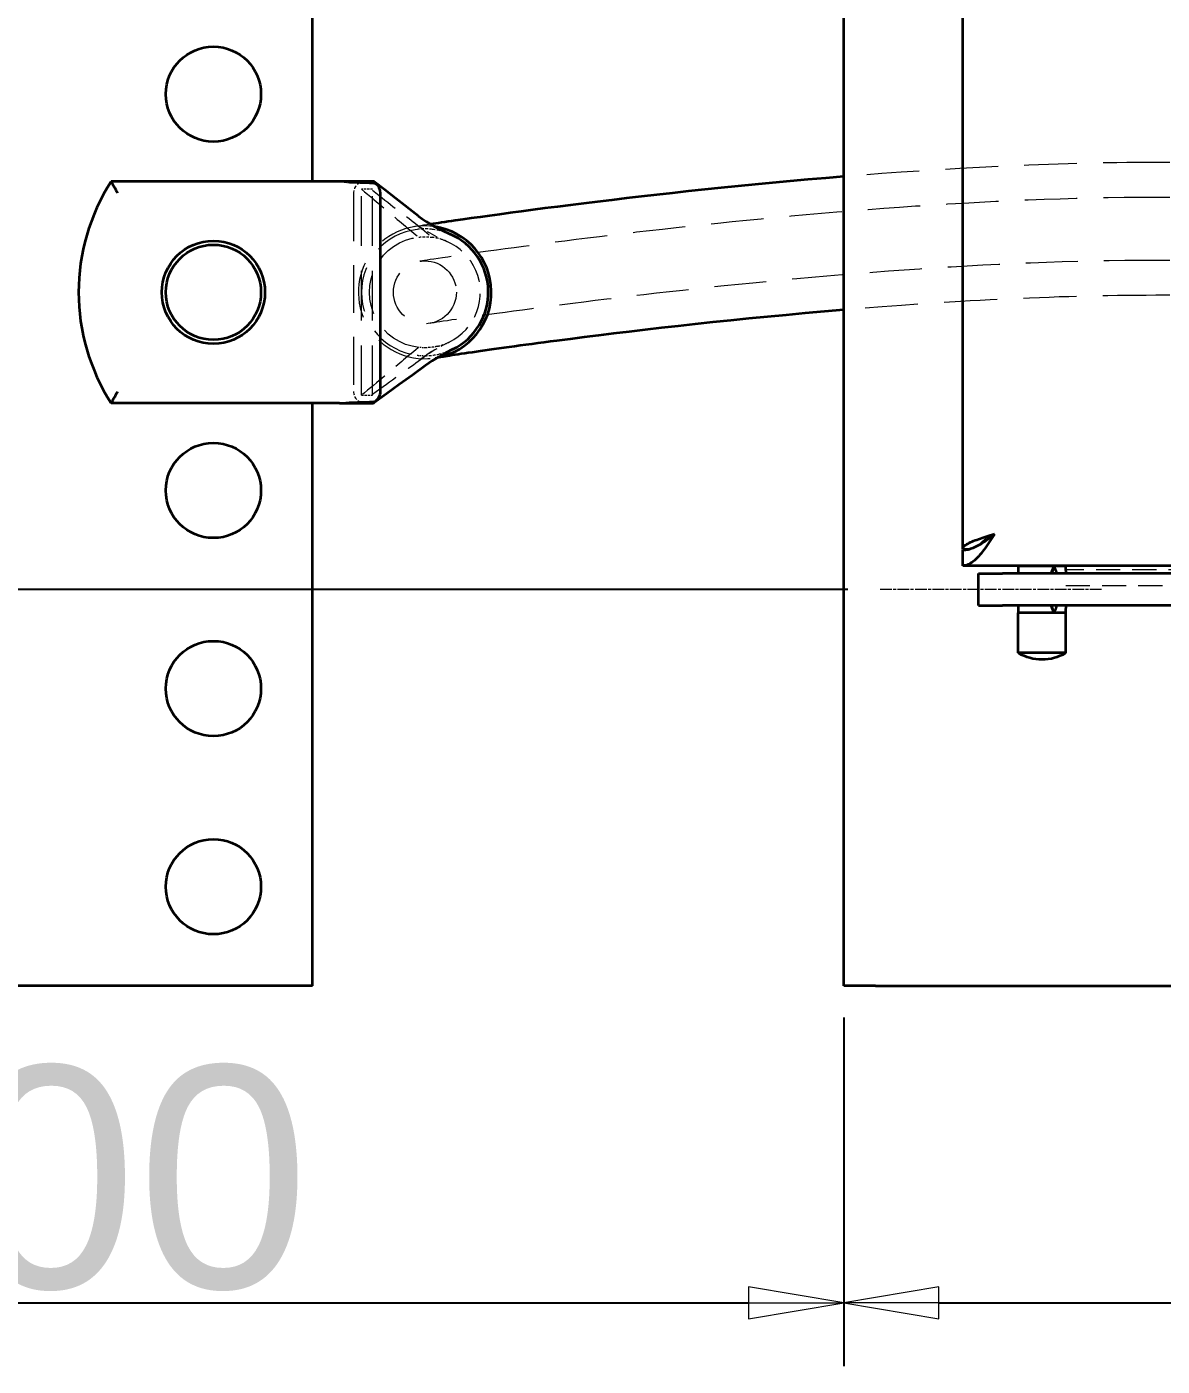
# Model space of a CAD drawing. Header units: millimetres. Extents: x -116965 to 323937, y 291661 to 566926.
# Drawn here: x -25523.3 to -25380.1, y 326284.5 to 326453.5 of the extents above; entities that cross this region are included whole.
import ezdxf

# ---------------------------------------------------------------- set-up
doc = ezdxf.new("R2010")
doc.units = ezdxf.units.MM
doc.header["$PDMODE"] = 35
doc.linetypes.add('CHAIN', pattern=[0.3543, 0.2362, -0.0295, 0.0591, -0.0295])
doc.linetypes.add('DASHED', pattern=[0.75, 0.5, -0.25])
doc.layers.get('0').update_dxf_attribs({"lineweight": 18})
for name, color, linetype, lineweight in [('Centerline(Schneider)', 7, 'Continuous', 18), ('Dimensions(Schneider)', 7, 'Continuous', 18), ('Hidden Edges(Schneider)', 7, 'DASHED', 18), ('Visible Edges(Schneider)', 7, 'Continuous', 35)]:
    doc.layers.add(name, color=color, linetype=linetype, lineweight=lineweight)
doc.styles.add('schneder_1', font='micross.ttf')
doc.dimstyles.new('estilo_Schneider', dxfattribs={"dimscale": 4, "dimtxt": 3, "dimasz": 3, "dimexe": 2, "dimexo": 1, "dimgap": 0.3, "dimtad": 1, "dimtoh": 1, "dimrnd": 1e-08, "dimzin": 12, "dimtxsty": 'schneder_1', "dimblk": 'Filled-1', "dimcen": 0.09, "dimdle": 10, "dimclrd": 7, "dimclre": 7, "dimclrt": 7, "dimadec": 1, "dimazin": 3, "dimtfac": 0.5, "dimtdec": 3, "dimtmove": 0, "dimatfit": 3, "dimldrblk": 'Filled-1', "dimfxl": 1, "dimtolj": 1, "dimlwd": 25, "dimlwe": 25, "dimarcsym": 0})

# ---------------------------------------------------------------- blocks, each defined once
blk = doc.blocks.new('Filled-1')
at = {"color": 0}
for p, q in [((0, 0), (-1, 0.167)), ((-1, 0.167), (-1, -0.167)), ((-1, 0), (0, 0)), ((-1, -0.167), (0, 0))]:
    blk.add_line(p, q, dxfattribs=at)
at = {"color": 0, "flags": 128}
blk.add_lwpolyline([(-1, -0.167), (0, 0), (-1, 0.167), (-1, -0.167)], dxfattribs=at)
at = {"color": 0}
blk.add_solid([(-1, -0.167), (0, 0), (-1, 0.167), (-1, -0.167)], dxfattribs=at)
blk = doc.blocks.new('*D2011')
at = {"layer": 'Defpoints', "color": 0, "linetype": 'Continuous', "lineweight": -3, "transparency": 16777216}
for p in [(-25415.74, 326582.46), (-25653.43, 326382.46), (-25415.74, 326382.46)]:
    blk.add_point(p, dxfattribs=at)
at = {"layer": 'Dimensions(Schneider)', "color": 7, "linetype": 'Continuous', "lineweight": 25, "transparency": 16777216}
for p, q in [((-25419.74, 326582.46), (-25661.43, 326582.46)), ((-25653.43, 326570.46), (-25653.43, 326394.46)), ((-25419.74, 326382.46), (-25661.43, 326382.46))]:
    blk.add_line(p, q, dxfattribs=at)
at = {"layer": 'Dimensions(Schneider)', "color": 7, "linetype": 'Continuous', "lineweight": 25, "transparency": 16777216, "xscale": 12, "yscale": 12, "zscale": 12}
for p, rotation in [((-25653.43, 326582.46), 90), ((-25653.43, 326382.46), 270)]:
    blk.add_blockref('Filled-1', p, dxfattribs=dict(at, rotation=rotation))
at = {"layer": 'Dimensions(Schneider)', "color": 7, "linetype": 'Continuous', "lineweight": 25, "transparency": 16777216, "insert": (-25662.49, 326482.46), "char_height": 12, "attachment_point": 5, "rotation": 90, "style": 'schneder_1'}
blk.add_mtext('\\A1;200{ (4M)}', dxfattribs=at)
blk = doc.blocks.new('*D2012')
at = {"layer": 'Defpoints', "color": 0, "linetype": 'Continuous', "lineweight": -3, "transparency": 16777216}
for p in [(-25620.24, 326332.46), (-25420.24, 326332.46), (-25420.24, 326292.46)]:
    blk.add_point(p, dxfattribs=at)
at = {"layer": 'Dimensions(Schneider)', "color": 7, "linetype": 'Continuous', "lineweight": 25, "transparency": 16777216}
for p, q in [((-25620.24, 326328.46), (-25620.24, 326284.46)), ((-25420.24, 326328.46), (-25420.24, 326284.46)), ((-25608.24, 326292.46), (-25432.24, 326292.46))]:
    blk.add_line(p, q, dxfattribs=at)
at = {"layer": 'Dimensions(Schneider)', "color": 7, "linetype": 'Continuous', "lineweight": 25, "transparency": 16777216, "xscale": 12, "yscale": 12, "zscale": 12, "rotation": 180}
blk.add_blockref('Filled-1', (-25620.24, 326292.46), dxfattribs=at)
at = {"layer": 'Dimensions(Schneider)', "color": 7, "linetype": 'Continuous', "lineweight": 25, "transparency": 16777216, "xscale": 12, "yscale": 12, "zscale": 12}
blk.add_blockref('Filled-1', (-25420.24, 326292.46), dxfattribs=at)
at = {"layer": 'Dimensions(Schneider)', "color": 7, "linetype": 'Continuous', "lineweight": 25, "transparency": 16777216, "insert": (-25520.24, 326308.14), "char_height": 28, "attachment_point": 5, "style": 'schneder_1'}
blk.add_mtext('\\A1;200', dxfattribs=at)
blk = doc.blocks.new('*D2013')
at = {"layer": 'Defpoints', "color": 0, "linetype": 'Continuous', "lineweight": -3, "transparency": 16777216}
for p in [(-25420.24, 326332.46), (-24720.24, 326332.46), (-24720.24, 326292.46)]:
    blk.add_point(p, dxfattribs=at)
at = {"layer": 'Dimensions(Schneider)', "color": 7, "linetype": 'Continuous', "lineweight": 25, "transparency": 16777216}
for p, q in [((-25420.24, 326328.46), (-25420.24, 326284.46)), ((-24720.24, 326328.46), (-24720.24, 326284.46)), ((-25408.24, 326292.46), (-24732.24, 326292.46))]:
    blk.add_line(p, q, dxfattribs=at)
at = {"layer": 'Dimensions(Schneider)', "color": 7, "linetype": 'Continuous', "lineweight": 25, "transparency": 16777216, "xscale": 12, "yscale": 12, "zscale": 12, "rotation": 180}
blk.add_blockref('Filled-1', (-25420.24, 326292.46), dxfattribs=at)
at = {"layer": 'Dimensions(Schneider)', "color": 7, "linetype": 'Continuous', "lineweight": 25, "transparency": 16777216, "xscale": 12, "yscale": 12, "zscale": 12}
blk.add_blockref('Filled-1', (-24720.24, 326292.46), dxfattribs=at)
at = {"layer": 'Dimensions(Schneider)', "color": 7, "linetype": 'Continuous', "lineweight": 25, "transparency": 16777216, "insert": (-25070.24, 326308.14), "char_height": 28, "attachment_point": 5, "style": 'schneder_1'}
blk.add_mtext('\\A1;700', dxfattribs=at)

msp = doc.modelspace()

# ---------------------------------------------------------------- linework, layer by layer
at = {"layer": 'Centerline(Schneider)', "linetype": 'CHAIN', "ltscale": 6.222661}
msp.add_line((-25387.737237, 326382.464712), (-25415.737237, 326382.464712), dxfattribs=at)
at = {"layer": 'Hidden Edges(Schneider)', "ltscale": 4.759339}
for p, q in [((-25368.3937, 326436.346712), (-25380.8937, 326436.346712)), ((-25368.3937, 326431.933462), (-25380.8937, 326431.933462)), ((-25368.3937, 326423.995962), (-25380.8937, 326423.995962)), ((-25368.3937, 326419.582712), (-25380.8937, 326419.582712))]:
    msp.add_line(p, q, dxfattribs=at)
at = {"layer": 'Hidden Edges(Schneider)', "ltscale": 12.088975}
msp.add_line((-25482.068724, 326432.464712), (-25482.068724, 326407.464712), dxfattribs=at)
at = {"layer": 'Hidden Edges(Schneider)', "ltscale": 12.57395}
for p, q in [((-25481.068724, 326406.964712), (-25481.068724, 326432.964713)), ((-25479.668724, 326406.964712), (-25479.668724, 326432.964713))]:
    msp.add_line(p, q, dxfattribs=at)
at = {"layer": 'Hidden Edges(Schneider)', "ltscale": 0.532957}
for p, q in [((-25479.668724, 326432.964712), (-25481.068724, 326432.964712)), ((-25481.068724, 326406.964712), (-25479.668724, 326406.964712))]:
    msp.add_line(p, q, dxfattribs=at)
at = {"layer": 'Hidden Edges(Schneider)', "ltscale": 6.091982}
for p, q in [((-25376.237237, 326384.964712), (-25392.237237, 326384.964712)), ((-25392.237237, 326382.964712), (-25376.237237, 326382.964712))]:
    msp.add_line(p, q, dxfattribs=at)
at = {"layer": 'Hidden Edges(Schneider)', "ltscale": 0.190278}
msp.add_line((-25392.237237, 326384.964712), (-25392.237237, 326384.464712), dxfattribs=at)
at = {"layer": 'Hidden Edges(Schneider)', "ltscale": 13.268445, "flags": 128}
msp.add_lwpolyline([(-25380.893708, 326436.346701), (-25382.111055, 326436.344527), (-25383.332006, 326436.338042), (-25384.556237, 326436.327322), (-25385.783521, 326436.312445), (-25387.013532, 326436.293562), (-25388.246022, 326436.270674), (-25389.480706, 326436.243933), (-25390.717298, 326436.213377), (-25391.955529, 326436.179121), (-25393.195115, 326436.141241), (-25394.435788, 326436.099852), (-25395.677243, 326436.054991), (-25396.919214, 326436.006773), (-25398.161432, 326435.955275), (-25400.645486, 326435.842779), (-25403.127137, 326435.71823), (-25405.604078, 326435.582236), (-25408.07398, 326435.435522), (-25410.534536, 326435.278662), (-25412.983457, 326435.112417), (-25415.418435, 326434.937361), (-25417.837144, 326434.754256), (-25420.237237, 326434.563635)], dxfattribs=at)
at = {"layer": 'Hidden Edges(Schneider)', "ltscale": 7.309676, "flags": 128}
msp.add_lwpolyline([(-25481.05438, 326432.964713), (-25480.669997, 326432.646445), (-25480.28361, 326432.325155), (-25479.899148, 326432.004119), (-25479.520459, 326431.686636), (-25479.151304, 326431.376013), (-25478.795382, 326431.075572), (-25478.456347, 326430.788654), (-25478.137844, 326430.518607), (-25477.843543, 326430.268787), (-25477.576743, 326430.042197), (-25477.320243, 326429.824366), (-25477.063295, 326429.606279), (-25476.805643, 326429.387847), (-25476.547031, 326429.168965), (-25476.2872, 326428.949541), (-25476.025898, 326428.729478), (-25475.762922, 326428.508717), (-25475.500448, 326428.289174), (-25475.23919, 326428.07151), (-25474.978304, 326427.855064), (-25474.716944, 326427.639169), (-25474.454267, 326427.423159), (-25474.189424, 326427.206365), (-25473.921565, 326426.988114)], dxfattribs=at)
at = {"layer": 'Hidden Edges(Schneider)', "ltscale": 7.245295, "flags": 128}
msp.add_lwpolyline([(-25479.668724, 326432.829663), (-25479.248413, 326432.49431), (-25478.847569, 326432.176613), (-25478.464888, 326431.875235), (-25478.09905, 326431.58884), (-25477.748723, 326431.316096), (-25477.412558, 326431.055671), (-25477.089189, 326430.806238), (-25476.777234, 326430.566467), (-25476.475299, 326430.335037), (-25476.181979, 326430.110621), (-25475.895869, 326429.891893), (-25475.615565, 326429.677528), (-25475.339677, 326429.466199), (-25475.066831, 326429.256569), (-25474.79568, 326429.0473), (-25474.524908, 326428.83705), (-25474.253226, 326428.624472), (-25473.979366, 326428.408212), (-25473.702074, 326428.186919), (-25473.420091, 326427.959236), (-25473.132148, 326427.723812), (-25472.836954, 326427.479283), (-25472.533208, 326427.224285), (-25472.219606, 326426.957444)], dxfattribs=at)
at = {"layer": 'Hidden Edges(Schneider)', "ltscale": 13.220569, "flags": 128}
msp.add_lwpolyline([(-25380.893708, 326431.933478), (-25382.880422, 326431.927603), (-25384.877492, 326431.910246), (-25386.883603, 326431.881827), (-25388.897477, 326431.84265), (-25390.917817, 326431.793173), (-25392.943307, 326431.733702), (-25394.97265, 326431.664694), (-25397.004529, 326431.586416), (-25399.03761, 326431.499365), (-25401.070577, 326431.403807), (-25403.102151, 326431.300162), (-25405.130979, 326431.188811), (-25407.155744, 326431.070097), (-25409.175111, 326430.944403), (-25411.187745, 326430.812109), (-25413.19235, 326430.673559), (-25415.18757, 326430.529135), (-25417.17209, 326430.379256), (-25419.144574, 326430.224188), (-25421.103669, 326430.06439), (-25423.048059, 326429.900168), (-25424.976388, 326429.73194), (-25426.887342, 326429.560049), (-25428.779584, 326429.38484), (-25430.651742, 326429.206732), (-25432.502519, 326429.02603), (-25434.330541, 326428.843153), (-25436.134483, 326428.658446), (-25437.91299, 326428.472288), (-25439.664747, 326428.285025), (-25441.388379, 326428.097037), (-25443.082572, 326427.908705), (-25444.745961, 326427.720373), (-25446.377212, 326427.532423), (-25447.974979, 326427.345198), (-25449.537917, 326427.159079), (-25451.064674, 326426.974447), (-25452.553922, 326426.791647), (-25454.004289, 326426.611059), (-25455.414459, 326426.433027), (-25456.783057, 326426.257971), (-25458.10876, 326426.086195), (-25459.390203, 326425.918082), (-25460.62605, 326425.754011), (-25461.814948, 326425.594366), (-25462.955552, 326425.439451), (-25464.046508, 326425.289686), (-25465.08648, 326425.145453), (-25466.074115, 326425.007056), (-25467.008058, 326424.874914), (-25467.886964, 326424.749335), (-25468.709489, 326424.630774), (-25469.474279, 326424.519499), (-25470.179988, 326424.415968), (-25470.825263, 326424.320486), (-25471.408759, 326424.233397), (-25471.929122, 326424.155157), (-25472.385007, 326424.086073), (-25472.775069, 326424.026488), (-25473.09805, 326423.97682), (-25473.353425, 326423.937224), (-25473.539058, 326423.90827), (-25473.652335, 326423.890494), (-25473.690673, 326423.884428)], dxfattribs=at)
at = {"layer": 'Hidden Edges(Schneider)', "ltscale": 2.766676, "flags": 128}
msp.add_lwpolyline([(-25474.475698, 326428.798677), (-25473.982676, 326428.429886), (-25473.478997, 326428.083202), (-25472.965733, 326427.75726), (-25472.443961, 326427.450694), (-25471.379183, 326426.890251), (-25470.293255, 326426.390969)], dxfattribs=at)
at = {"layer": 'Hidden Edges(Schneider)', "ltscale": 9.881584, "flags": 128}
msp.add_lwpolyline([(-25473.840622, 326413.007402), (-25474.679284, 326413.152513), (-25475.493328, 326413.398033), (-25476.273507, 326413.741421), (-25477.005409, 326414.17658), (-25477.678009, 326414.696462), (-25478.283771, 326415.295314), (-25478.812446, 326415.963509), (-25479.255127, 326416.689291), (-25479.606988, 326417.464494), (-25479.862468, 326418.27799), (-25480.016864, 326419.114224), (-25480.068723, 326419.963564), (-25480.016895, 326420.814957), (-25479.86246, 326421.651461), (-25479.607747, 326422.462946), (-25479.255419, 326423.239585), (-25478.81236, 326423.966037), (-25478.284929, 326424.632815), (-25477.678879, 326425.232203), (-25477.005327, 326425.752901), (-25476.27473, 326426.187371), (-25475.495194, 326426.530704), (-25474.679036, 326426.776973), (-25473.840255, 326426.922063)], dxfattribs=at)
at = {"layer": 'Hidden Edges(Schneider)', "ltscale": 5.626029, "flags": 128}
msp.add_lwpolyline([(-25472.351714, 326428.554533), (-25472.81479, 326428.48461), (-25473.221227, 326428.422774), (-25473.569442, 326428.369444), (-25473.857881, 326428.324965), (-25474.084951, 326428.289755), (-25474.249088, 326428.26412), (-25474.348727, 326428.248442), (-25474.382287, 326428.243139)], dxfattribs=at)
at = {"layer": 'Hidden Edges(Schneider)', "ltscale": 0.641942, "flags": 128}
msp.add_lwpolyline([(-25473.840255, 326426.922063), (-25473.770499, 326426.929447), (-25473.700677, 326426.936127), (-25473.630796, 326426.942109), (-25473.56086, 326426.94739), (-25473.490875, 326426.951973), (-25473.420846, 326426.955849), (-25473.350778, 326426.959027), (-25473.280676, 326426.961502), (-25473.210547, 326426.963276), (-25473.140395, 326426.964346), (-25473.070226, 326426.964714), (-25473.000044, 326426.964375), (-25472.929855, 326426.963336), (-25472.859665, 326426.96159), (-25472.789478, 326426.959142), (-25472.719301, 326426.955985), (-25472.649138, 326426.952128), (-25472.578994, 326426.947562), (-25472.508876, 326426.942288), (-25472.438787, 326426.936311), (-25472.368734, 326426.929626), (-25472.298722, 326426.922235), (-25472.228756, 326426.914133), (-25472.158842, 326426.905326)], dxfattribs=at)
at = {"layer": 'Hidden Edges(Schneider)', "ltscale": 0.741282, "flags": 128}
msp.add_lwpolyline([(-25470.293255, 326426.390969), (-25470.367785, 326426.422648), (-25470.442673, 326426.453461), (-25470.517914, 326426.483406), (-25470.593499, 326426.512481), (-25470.669408, 326426.540674), (-25470.745612, 326426.56798), (-25470.822104, 326426.594395), (-25470.898874, 326426.619917), (-25470.975916, 326426.644544), (-25471.053222, 326426.668276), (-25471.130784, 326426.691107), (-25471.208594, 326426.713039), (-25471.286645, 326426.73407), (-25471.364928, 326426.754195), (-25471.443437, 326426.773416), (-25471.522162, 326426.791729), (-25471.601097, 326426.809131), (-25471.680233, 326426.825623), (-25471.759563, 326426.841201), (-25471.839079, 326426.855864), (-25471.918772, 326426.869611), (-25471.998636, 326426.882438), (-25472.078662, 326426.894342), (-25472.158842, 326426.905326)], dxfattribs=at)
at = {"layer": 'Hidden Edges(Schneider)', "ltscale": 6.079625, "flags": 128}
msp.add_lwpolyline([(-25469.992863, 326413.676701), (-25469.410678, 326413.996572), (-25468.861347, 326414.370252), (-25468.349566, 326414.794649), (-25467.880364, 326415.265678), (-25467.457669, 326415.779492), (-25467.086468, 326416.329795), (-25466.76921, 326416.91248), (-25466.50814, 326417.523659), (-25466.305833, 326418.158248), (-25466.165019, 326418.807621), (-25466.086449, 326419.466871), (-25466.070711, 326420.131501), (-25466.118267, 326420.796072), (-25466.228434, 326421.451465), (-25466.400006, 326422.092669), (-25466.631784, 326422.715314), (-25466.922295, 326423.31455), (-25467.267616, 326423.882256), (-25467.664614, 326424.413936), (-25468.110577, 326424.906047), (-25468.601889, 326425.354275), (-25469.132109, 326425.752896), (-25469.697159, 326426.099249), (-25470.293255, 326426.390969)], dxfattribs=at)
at = {"layer": 'Hidden Edges(Schneider)', "ltscale": 13.12405, "flags": 128}
msp.add_lwpolyline([(-25380.893708, 326423.99597), (-25382.833921, 326423.990248), (-25384.786454, 326423.973273), (-25386.749917, 326423.945425), (-25388.722879, 326423.907088), (-25390.703946, 326423.858565), (-25392.69169, 326423.8002), (-25394.684755, 326423.732413), (-25396.68173, 326423.655508), (-25398.681222, 326423.56983), (-25400.681859, 326423.475836), (-25402.682248, 326423.373755), (-25404.680997, 326423.264044), (-25406.676713, 326423.147047), (-25408.668061, 326423.023108), (-25410.65363, 326422.892607), (-25412.632066, 326422.75585), (-25414.601976, 326422.613295), (-25416.562005, 326422.465208), (-25418.510743, 326422.312048), (-25420.446874, 326422.15412), (-25422.369004, 326421.991766), (-25424.275743, 326421.825407), (-25426.165754, 326421.655386), (-25428.037664, 326421.482085), (-25429.8901, 326421.305845), (-25431.721708, 326421.127012), (-25433.531114, 326420.946005), (-25435.316964, 326420.763167), (-25437.077886, 326420.57884), (-25438.812524, 326420.393408), (-25440.519506, 326420.207251), (-25442.197477, 326420.020712), (-25443.845083, 326419.834173), (-25445.46095, 326419.647978), (-25447.043735, 326419.462507), (-25448.592063, 326419.278143), (-25450.104581, 326419.095228), (-25451.579934, 326418.914145), (-25453.01675, 326418.735235), (-25454.413692, 326418.558882), (-25455.769387, 326418.385466), (-25457.082473, 326418.215292), (-25458.351604, 326418.048819), (-25459.575425, 326417.886351), (-25460.752565, 326417.72827), (-25461.881677, 326417.574919), (-25462.961398, 326417.426718), (-25463.990384, 326417.283972), (-25464.967262, 326417.147101), (-25465.890685, 326417.016447), (-25466.759301, 326416.892355), (-25467.571756, 326416.775244), (-25468.326675, 326416.665419), (-25469.022723, 326416.563261), (-25469.658538, 326416.469191), (-25470.232764, 326416.383513), (-25470.744039, 326416.306608), (-25471.191026, 326416.238859), (-25471.572353, 326416.180647), (-25471.886522, 326416.132315), (-25472.131397, 326416.094359), (-25472.306501, 326416.067045), (-25472.411681, 326416.050528), (-25472.446767, 326416.044996)], dxfattribs=at)
at = {"layer": 'Hidden Edges(Schneider)', "ltscale": 13.345071, "flags": 128}
msp.add_lwpolyline([(-25380.893708, 326419.582709), (-25382.093374, 326419.580458), (-25383.298551, 326419.57382), (-25384.50884, 326419.562834), (-25385.723916, 326419.547575), (-25386.94338, 326419.528158), (-25388.166925, 326419.50466), (-25389.394132, 326419.477156), (-25390.624696, 326419.445761), (-25391.858236, 326419.410551), (-25393.094388, 326419.371565), (-25394.332792, 326419.328917), (-25395.573121, 326419.282721), (-25396.814977, 326419.233053), (-25398.058015, 326419.179953), (-25399.301873, 326419.123533), (-25400.546228, 326419.06391), (-25401.790696, 326419.00112), (-25403.034936, 326418.935316), (-25404.278623, 326418.866537), (-25405.521413, 326418.794859), (-25408.002836, 326418.643263), (-25410.476438, 326418.481253), (-25412.939435, 326418.309515), (-25415.389062, 326418.128737), (-25417.822591, 326417.93968), (-25420.237237, 326417.743071)], dxfattribs=at)
at = {"layer": 'Hidden Edges(Schneider)', "ltscale": 2.347319, "flags": 128}
msp.add_lwpolyline([(-25469.992863, 326413.676701), (-25470.917185, 326413.203601), (-25471.8269, 326412.690498), (-25472.717621, 326412.131688), (-25473.58496, 326411.521466)], dxfattribs=at)
at = {"layer": 'Hidden Edges(Schneider)', "ltscale": 0.604199, "flags": 128}
msp.add_lwpolyline([(-25471.480088, 326413.147364), (-25471.415951, 326413.162629), (-25471.351972, 326413.178494), (-25471.288156, 326413.194958), (-25471.224506, 326413.212019), (-25471.161027, 326413.229678), (-25471.097722, 326413.247931), (-25471.034596, 326413.266778), (-25470.971653, 326413.286217), (-25470.908897, 326413.306248), (-25470.846333, 326413.326868), (-25470.783965, 326413.348076), (-25470.721796, 326413.369871), (-25470.659831, 326413.392252), (-25470.598075, 326413.415216), (-25470.53653, 326413.438764), (-25470.475202, 326413.462894), (-25470.414095, 326413.487603), (-25470.353211, 326413.512891), (-25470.292557, 326413.538757), (-25470.232136, 326413.565199), (-25470.171952, 326413.592216), (-25470.112008, 326413.619806), (-25470.05231, 326413.647968), (-25469.992863, 326413.676701)], dxfattribs=at)
at = {"layer": 'Hidden Edges(Schneider)', "ltscale": 7.309569, "flags": 128}
msp.add_lwpolyline([(-25473.921565, 326412.94131), (-25474.199746, 326412.713557), (-25474.469684, 326412.491631), (-25474.732771, 326412.274456), (-25474.990395, 326412.060952), (-25475.243933, 326411.850043), (-25475.494751, 326411.64065), (-25475.74421, 326411.4317), (-25475.993665, 326411.22212), (-25476.244466, 326411.010837), (-25476.497965, 326410.796783), (-25476.755515, 326410.57889), (-25477.018475, 326410.356096), (-25477.288216, 326410.127338), (-25477.566122, 326409.891557), (-25477.856811, 326409.644969), (-25478.165909, 326409.382965), (-25478.491467, 326409.107399), (-25478.831396, 326408.820264), (-25479.183613, 326408.523541), (-25479.546023, 326408.219201), (-25479.916496, 326407.909202), (-25480.29286, 326407.595496), (-25480.672883, 326407.280021), (-25481.054278, 326406.964712)], dxfattribs=at)
at = {"layer": 'Hidden Edges(Schneider)', "ltscale": 7.371636, "flags": 128}
msp.add_lwpolyline([(-25479.668724, 326407.107654), (-25479.201507, 326407.448245), (-25478.754534, 326407.773052), (-25478.326587, 326408.083158), (-25477.916442, 326408.37964), (-25477.522868, 326408.663576), (-25477.144627, 326408.936039), (-25476.780471, 326409.198102), (-25476.429147, 326409.450834), (-25476.089397, 326409.695305), (-25475.759959, 326409.932584), (-25475.439572, 326410.16374), (-25475.126981, 326410.389844), (-25474.820934, 326410.611968), (-25474.520194, 326410.831186), (-25474.223535, 326411.048575), (-25473.929745, 326411.26521), (-25473.637625, 326411.48217), (-25473.345981, 326411.700534), (-25473.05362, 326411.92138), (-25472.759344, 326412.145787), (-25472.461938, 326412.374834), (-25472.160173, 326412.609604), (-25471.852803, 326412.851182), (-25471.538576, 326413.100655)], dxfattribs=at)
at = {"layer": 'Hidden Edges(Schneider)', "ltscale": 0.321406, "flags": 128}
msp.add_lwpolyline([(-25472.998212, 326412.965067), (-25473.033391, 326412.964801), (-25473.068568, 326412.964713), (-25473.103743, 326412.9648), (-25473.138915, 326412.965064), (-25473.174082, 326412.965505), (-25473.209245, 326412.966123), (-25473.244402, 326412.966917), (-25473.279554, 326412.967888), (-25473.314699, 326412.969036), (-25473.349837, 326412.97036), (-25473.384966, 326412.97186), (-25473.420087, 326412.973537), (-25473.455199, 326412.97539), (-25473.490301, 326412.977419), (-25473.525392, 326412.979625), (-25473.560472, 326412.982006), (-25473.595539, 326412.984565), (-25473.630594, 326412.987299), (-25473.665636, 326412.990209), (-25473.700664, 326412.993295), (-25473.735677, 326412.996558), (-25473.770675, 326412.999997), (-25473.805657, 326413.003611), (-25473.840622, 326413.007402)], dxfattribs=at)
at = {"layer": 'Hidden Edges(Schneider)', "ltscale": 0.583476, "flags": 128}
msp.add_lwpolyline([(-25471.480088, 326413.147364), (-25471.542258, 326413.133175), (-25471.604571, 326413.119549), (-25471.667022, 326413.106489), (-25471.729607, 326413.093994), (-25471.792323, 326413.082067), (-25471.855166, 326413.070709), (-25471.918132, 326413.059921), (-25471.981218, 326413.049705), (-25472.044419, 326413.040061), (-25472.107732, 326413.030991), (-25472.171133, 326413.022499), (-25472.234581, 326413.01459), (-25472.298072, 326413.007263), (-25472.361604, 326413.00052), (-25472.42517, 326412.994358), (-25472.488768, 326412.988779), (-25472.552394, 326412.983781), (-25472.616043, 326412.979365), (-25472.679712, 326412.97553), (-25472.743397, 326412.972276), (-25472.807093, 326412.969603), (-25472.870797, 326412.967511), (-25472.934504, 326412.966), (-25472.998212, 326412.965067)], dxfattribs=at)
at = {"layer": 'Hidden Edges(Schneider)', "ltscale": 2.075414, "flags": 128}
msp.add_lwpolyline([(-25471.486713, 326411.728361), (-25471.603748, 326411.710089), (-25471.68768, 326411.696928), (-25471.738244, 326411.688956), (-25471.755162, 326411.686285)], dxfattribs=at)
at = {"layer": 'Hidden Edges(Schneider)', "ltscale": 12.058216}
msp.add_circle((-25473.068724, 326419.964712), 3.96875, dxfattribs=at)
at = {"layer": 'Hidden Edges(Schneider)', "ltscale": 0.897033}
for centre, start, end in [((-25480.568724, 326432.464712), 90, 180), ((-25480.568724, 326407.464712), 180, 270)]:
    msp.add_arc(centre, 1.5, start, end, dxfattribs=at)
at = {"layer": 'Hidden Edges(Schneider)', "ltscale": 14.108238}
msp.add_arc((-25473.068724, 326419.964712), 8.382, 81.52976675, 280.96335497, dxfattribs=at)
at = {"layer": 'Hidden Edges(Schneider)', "ltscale": 11.218254}
msp.add_arc((-25473.068724, 326419.964712), 8, 96.92344891, 263.07655109, dxfattribs=at)
at = {"layer": 'Hidden Edges(Schneider)', "ltscale": 0.736049}
msp.add_arc((-25473.068724, 326419.964712), 8, 83.07655109, 96.92344891, dxfattribs=at)
at = {"layer": 'Hidden Edges(Schneider)', "ltscale": 0.873685}
msp.add_arc((-25473.068724, 326419.964712), 8, 66.64072324, 83.07655109, dxfattribs=at)
at = {"layer": 'Hidden Edges(Schneider)', "ltscale": 0.367974}
msp.add_arc((-25473.068724, 326419.964712), 8, 263.07655109, 270, dxfattribs=at)
at = {"layer": 'Hidden Edges(Schneider)', "ltscale": 0.668005}
msp.add_arc((-25473.068724, 326419.964712), 8, 270, 282.56699695, dxfattribs=at)
at = {"layer": 'Hidden Edges(Schneider)', "ltscale": 0.717562}
msp.add_arc((-25473.068724, 326419.964712), 8, 282.56699695, 296.06615257, dxfattribs=at)
at = {"layer": 'Visible Edges(Schneider)'}
for p, q in [((-25487.237237, 326433.964712), (-25487.237237, 326682.464712)), ((-25420.237237, 326332.464712), (-25420.237237, 326682.464712)), ((-25405.237237, 326387.564712), (-25405.237237, 326576.364712)), ((-25484.172588, 326433.964712), (-25512.627762, 326433.964712)), ((-25482.568716, 326433.964712), (-25484.172588, 326433.964712)), ((-25482.568723, 326433.836209), (-25482.568723, 326433.964712)), ((-25479.495278, 326433.964712), (-25482.568723, 326433.964712)), ((-25479.484884, 326433.964712), (-25479.495274, 326433.964712)), ((-25478.668724, 326407.464712), (-25478.668724, 326432.464712)), ((-25483.825144, 326405.964712), (-25512.627762, 326405.964712)), ((-25487.237237, 326332.464712), (-25487.237237, 326405.964712)), ((-25483.825143, 326405.964712), (-25482.56872, 326405.964712)), ((-25482.568723, 326405.964712), (-25482.568723, 326406.049564)), ((-25482.568723, 326405.964712), (-25479.557927, 326405.964712)), ((-25479.557945, 326405.964712), (-25479.537521, 326405.964712)), ((-25405.237246, 326385.464712), (-25405.237246, 326387.464712)), ((-25405.237237, 326387.564712), (-25404.428576, 326387.564712)), ((-24735.237237, 326385.464712), (-25405.237237, 326385.464712)), ((-25398.237237, 326385.394712), (-25398.237237, 326385.464712)), ((-25392.237237, 326385.394712), (-25398.237237, 326385.394712)), ((-25392.237237, 326385.394712), (-25392.237237, 326385.464712)), ((-25403.237237, 326384.464712), (-25400.237237, 326384.464712)), ((-25403.237237, 326380.464712), (-25403.237237, 326384.464712)), ((-25351.237237, 326384.464712), (-25400.237237, 326384.464712)), ((-25403.237237, 326380.464712), (-25400.237237, 326380.464712)), ((-25351.237237, 326380.464712), (-25400.237237, 326380.464712)), ((-25392.237237, 326379.534712), (-25398.237237, 326379.534712)), ((-25398.237237, 326374.464712), (-25398.237237, 326379.534712)), ((-25392.237237, 326374.464712), (-25392.237237, 326379.534712)), ((-25392.237237, 326374.464712), (-25398.237237, 326374.464712)), ((-25395.243905, 326373.664709), (-25395.23057, 326373.664709)), ((-25487.237237, 326332.464712), (-25567.237237, 326332.464712)), ((-25416.237237, 326332.464712), (-25420.237237, 326332.464712)), ((-25416.237237, 326332.464712), (-25374.237237, 326332.464712))]:
    msp.add_line(p, q, dxfattribs=at)
at = {"layer": 'Visible Edges(Schneider)', "flags": 128}
for points in [[(-25511.792529, 326432.464713), (-25511.844742, 326432.556767), (-25511.896703, 326432.648601), (-25511.948264, 326432.739953), (-25511.999278, 326432.830555), (-25512.049584, 326432.920116), (-25512.099013, 326433.008322), (-25512.147407, 326433.094882), (-25512.194617, 326433.179506), (-25512.240419, 326433.261797), (-25512.284605, 326433.341342), (-25512.326999, 326433.417822), (-25512.367437, 326433.490907), (-25512.405746, 326433.560273), (-25512.441754, 326433.625588), (-25512.475159, 326433.686275), (-25512.50571, 326433.741859), (-25512.533252, 326433.792037), (-25512.557626, 326433.836497), (-25512.578673, 326433.874933), (-25512.596164, 326433.906895), (-25512.609885, 326433.931989), (-25512.619772, 326433.95008), (-25512.625754, 326433.961033), (-25512.627761, 326433.964712)], [(-25482.568653, 326433.836316), (-25482.63405, 326433.846313), (-25482.699805, 326433.855897), (-25482.765846, 326433.865069), (-25482.832099, 326433.873829), (-25482.898491, 326433.882181), (-25482.964949, 326433.890127), (-25483.031399, 326433.897671), (-25483.097768, 326433.904811), (-25483.163983, 326433.911552), (-25483.229971, 326433.917896), (-25483.295764, 326433.923852), (-25483.362026, 326433.929466), (-25483.42881, 326433.934738), (-25483.496027, 326433.939642), (-25483.56359, 326433.944165), (-25483.63141, 326433.948287), (-25483.699398, 326433.95199), (-25483.767466, 326433.955258), (-25483.835525, 326433.958072), (-25483.903487, 326433.960415), (-25483.971262, 326433.962268), (-25484.038764, 326433.963615), (-25484.105902, 326433.964435), (-25484.172588, 326433.964712)], [(-25479.269286, 326433.665134), (-25479.289227, 326433.67473), (-25479.322768, 326433.684041), (-25479.369483, 326433.693079), (-25479.428946, 326433.701853), (-25479.500733, 326433.710369), (-25479.584417, 326433.71864), (-25479.679573, 326433.726672), (-25479.785776, 326433.734476), (-25479.9026, 326433.74206), (-25480.029619, 326433.749434), (-25480.166408, 326433.756608), (-25480.312542, 326433.763589), (-25480.467595, 326433.770389), (-25480.631149, 326433.777017), (-25480.802714, 326433.783499), (-25480.981479, 326433.789851), (-25481.166594, 326433.796069), (-25481.357208, 326433.802158), (-25481.552471, 326433.808126), (-25481.751531, 326433.813969), (-25481.953537, 326433.819698), (-25482.157639, 326433.825311), (-25482.362984, 326433.830813), (-25482.568723, 326433.836209)], [(-25479.269286, 326433.665134), (-25479.276853, 326433.678867), (-25479.284595, 326433.692504), (-25479.292507, 326433.706042), (-25479.30059, 326433.719477), (-25479.308841, 326433.732811), (-25479.317259, 326433.746041), (-25479.325841, 326433.759169), (-25479.334587, 326433.772186), (-25479.343494, 326433.785097), (-25479.352561, 326433.797897), (-25479.361785, 326433.810586), (-25479.371166, 326433.823163), (-25479.380701, 326433.835625), (-25479.390388, 326433.847972), (-25479.400227, 326433.860201), (-25479.410215, 326433.87231), (-25479.42035, 326433.884298), (-25479.430631, 326433.896164), (-25479.441056, 326433.907908), (-25479.451623, 326433.919524), (-25479.46233, 326433.931016), (-25479.473176, 326433.942379), (-25479.48416, 326433.953611), (-25479.495278, 326433.964712)], [(-25473.86049, 326429.587041), (-25476.719922, 326431.784255), (-25478.116218, 326432.873334), (-25479.484887, 326433.964712)], [(-25420.237237, 326434.563635), (-25422.519037, 326434.374502), (-25424.779493, 326434.179686), (-25427.016584, 326433.979796), (-25429.228212, 326433.775366), (-25431.412317, 326433.567045), (-25433.566838, 326433.35533), (-25435.689651, 326433.140829), (-25437.778713, 326432.924155), (-25439.831926, 326432.705839), (-25441.847221, 326432.486456), (-25443.8225, 326432.266577), (-25445.755674, 326432.04685), (-25447.644645, 326431.827734), (-25449.487334, 326431.609877), (-25451.281654, 326431.393851), (-25453.025495, 326431.180189), (-25454.71676, 326430.969504), (-25456.35337, 326430.762366), (-25457.933208, 326430.559347), (-25459.454185, 326430.360983), (-25460.914203, 326430.167921), (-25462.311155, 326429.980658), (-25463.642942, 326429.799803), (-25464.907457, 326429.625929), (-25466.102601, 326429.459608), (-25467.226278, 326429.301375), (-25468.276378, 326429.151877), (-25469.250785, 326429.011648), (-25469.708949, 326428.945196), (-25470.147411, 326428.881262), (-25470.565892, 326428.81996), (-25470.964128, 326428.76129), (-25471.341878, 326428.705405), (-25471.699153, 326428.652266), (-25472.035896, 326428.60195), (-25472.351714, 326428.554533)], [(-25473.86049, 326429.587041), (-25473.396981, 326429.24045), (-25472.922296, 326428.914002), (-25471.943489, 326428.316587), (-25470.93225, 326427.78489), (-25469.89676, 326427.309007)], [(-25420.237237, 326417.743071), (-25422.688199, 326417.534521), (-25425.113546, 326417.319563), (-25427.51032, 326417.098921), (-25429.875604, 326416.873396), (-25432.206479, 326416.64379), (-25434.500009, 326416.410826), (-25436.753255, 326416.175307), (-25438.96331, 326415.937994), (-25441.127273, 326415.699652), (-25443.242208, 326415.461081), (-25445.305225, 326415.223044), (-25447.313405, 326414.986342), (-25449.263841, 326414.751738), (-25451.153632, 326414.519995), (-25452.979881, 326414.291876), (-25454.739686, 326414.06822), (-25456.430141, 326413.849753), (-25457.24846, 326413.742712), (-25458.048354, 326413.637274), (-25458.829471, 326413.533514), (-25459.591438, 326413.431547), (-25460.333892, 326413.331488), (-25461.056482, 326413.233374), (-25461.758834, 326413.137358), (-25462.440606, 326413.043516), (-25463.101407, 326412.951926), (-25463.740903, 326412.862738), (-25464.358722, 326412.775992), (-25464.954501, 326412.691839), (-25465.527879, 326412.610319), (-25466.078492, 326412.531584), (-25466.605989, 326412.45571), (-25467.110006, 326412.382773), (-25467.590171, 326412.312887), (-25468.046132, 326412.246168), (-25468.477536, 326412.182692), (-25468.883859, 326412.122572), (-25469.264318, 326412.066), (-25469.618655, 326412.013014), (-25469.946653, 326411.963766), (-25470.24809, 326411.918219), (-25470.522739, 326411.876562), (-25470.770398, 326411.838797), (-25470.99085, 326411.805037), (-25471.183864, 326411.77532), (-25471.349221, 326411.749724), (-25471.486713, 326411.728361)], [(-25469.553455, 326412.778414), (-25470.440549, 326412.32447), (-25471.311299, 326411.833612), (-25472.161425, 326411.300602), (-25472.986649, 326410.720203)], [(-25472.986649, 326410.720203), (-25474.640077, 326409.507769), (-25476.291796, 326408.317749), (-25477.925191, 326407.139171), (-25479.537478, 326405.964712)], [(-25512.627761, 326405.964712), (-25512.625754, 326405.968393), (-25512.619772, 326405.979345), (-25512.609885, 326405.997436), (-25512.596164, 326406.02253), (-25512.578673, 326406.054492), (-25512.557626, 326406.092927), (-25512.533252, 326406.137388), (-25512.50571, 326406.187566), (-25512.475159, 326406.243151), (-25512.441754, 326406.303837), (-25512.405746, 326406.369152), (-25512.367437, 326406.438517), (-25512.326999, 326406.511602), (-25512.284605, 326406.588081), (-25512.240419, 326406.667629), (-25512.194617, 326406.749918), (-25512.147407, 326406.834543), (-25512.099013, 326406.921103), (-25512.049584, 326407.009309), (-25511.999278, 326407.09887), (-25511.948264, 326407.189472), (-25511.896703, 326407.280824), (-25511.844742, 326407.372658), (-25511.792529, 326407.464712)], [(-25483.825143, 326405.964712), (-25483.771053, 326405.964898), (-25483.717113, 326405.965442), (-25483.663397, 326405.966328), (-25483.609983, 326405.96754), (-25483.556944, 326405.969059), (-25483.504102, 326405.970876), (-25483.451164, 326405.972989), (-25483.398163, 326405.975392), (-25483.34513, 326405.97808), (-25483.2921, 326405.98105), (-25483.239106, 326405.984295), (-25483.186181, 326405.987811), (-25483.133359, 326405.991593), (-25483.080672, 326405.995636), (-25483.028155, 326405.999935), (-25482.97584, 326406.004485), (-25482.92376, 326406.009281), (-25482.87195, 326406.014318), (-25482.820443, 326406.019591), (-25482.76927, 326406.025095), (-25482.718468, 326406.030825), (-25482.668067, 326406.036777), (-25482.618102, 326406.042945), (-25482.568605, 326406.049324)], [(-25482.568723, 326406.049564), (-25482.353894, 326406.054503), (-25482.140638, 326406.059555), (-25481.929836, 326406.064718), (-25481.72237, 326406.069991), (-25481.519123, 326406.075372), (-25481.320974, 326406.080859), (-25481.128805, 326406.08645), (-25480.943498, 326406.092143), (-25480.765936, 326406.097937), (-25480.596997, 326406.10383), (-25480.437565, 326406.10982), (-25480.288521, 326406.115906), (-25480.150745, 326406.122085), (-25480.024626, 326406.128343), (-25479.909675, 326406.134673), (-25479.805812, 326406.141093), (-25479.712961, 326406.147623), (-25479.631052, 326406.154282), (-25479.56001, 326406.16109), (-25479.499763, 326406.168067), (-25479.450237, 326406.175231), (-25479.41136, 326406.182602), (-25479.383058, 326406.1902), (-25479.36526, 326406.198045)], [(-25479.557927, 326405.964712), (-25479.54886, 326405.973523), (-25479.539876, 326405.982417), (-25479.530977, 326405.991396), (-25479.522163, 326406.000458), (-25479.513435, 326406.009602), (-25479.504794, 326406.018829), (-25479.496241, 326406.028136), (-25479.487777, 326406.037524), (-25479.479402, 326406.046992), (-25479.471119, 326406.05654), (-25479.462927, 326406.066165), (-25479.454827, 326406.075869), (-25479.446822, 326406.085649), (-25479.438912, 326406.095505), (-25479.431097, 326406.105436), (-25479.42338, 326406.115441), (-25479.415761, 326406.125519), (-25479.408241, 326406.135669), (-25479.400822, 326406.145891), (-25479.393503, 326406.156184), (-25479.386287, 326406.166547), (-25479.379173, 326406.176978), (-25479.372164, 326406.187478), (-25479.36526, 326406.198045)], [(-25405.237246, 326387.564712), (-25405.228625, 326387.644022), (-25405.202913, 326387.723283), (-25405.160151, 326387.802583), (-25405.100527, 326387.881849), (-25405.024538, 326387.96093), (-25404.93249, 326388.039908), (-25404.824724, 326388.118868), (-25404.701586, 326388.197894), (-25404.563379, 326388.27707), (-25404.410677, 326388.356363), (-25404.244738, 326388.435478), (-25404.06621, 326388.514472), (-25403.875742, 326388.593429), (-25403.673868, 326388.672433), (-25403.461275, 326388.751569), (-25403.238688, 326388.830876), (-25403.007708, 326388.910108), (-25402.769289, 326388.989284), (-25402.524233, 326389.068489), (-25402.273302, 326389.147798), (-25402.018099, 326389.227054), (-25401.759806, 326389.306235), (-25401.499224, 326389.385426), (-25401.23723, 326389.464712)], [(-25405.237246, 326387.464712), (-25405.070009, 326387.469024), (-25404.90304, 326387.481913), (-25404.736109, 326387.503314), (-25404.569102, 326387.53316), (-25404.401827, 326387.571379), (-25404.234934, 326387.617642), (-25404.06869, 326387.671615), (-25403.902903, 326387.733051), (-25403.737421, 326387.801704), (-25403.572016, 326387.877326), (-25403.406573, 326387.959671), (-25403.2409, 326388.048492), (-25403.074808, 326388.143542), (-25402.908106, 326388.244575), (-25402.740832, 326388.351225), (-25402.573748, 326388.46255), (-25402.406817, 326388.578082), (-25402.239847, 326388.697441), (-25402.072687, 326388.820248), (-25401.905413, 326388.945935), (-25401.738367, 326389.073655), (-25401.571474, 326389.20297), (-25401.404467, 326389.333463), (-25401.23723, 326389.464712)], [(-25401.23723, 326389.464712), (-25401.4042, 326389.202645), (-25401.571017, 326388.941914), (-25401.737871, 326388.68336), (-25401.904879, 326388.427931), (-25402.071772, 326388.177173), (-25402.238589, 326387.932015), (-25402.405558, 326387.693253), (-25402.572375, 326387.462272), (-25402.738733, 326387.240476), (-25402.904825, 326387.028511), (-25403.070841, 326386.827023), (-25403.236895, 326386.636658), (-25403.403216, 326386.458062), (-25403.569956, 326386.29188), (-25403.736887, 326386.139135), (-25403.903551, 326386.000891), (-25404.070101, 326385.877549), (-25404.236727, 326385.769502), (-25404.40362, 326385.677144), (-25404.570513, 326385.601031), (-25404.737139, 326385.541595), (-25404.903689, 326385.498973), (-25405.070353, 326385.4733), (-25405.237246, 326385.464712)], [(-25401.23723, 326389.464712), (-25401.323481, 326389.412538), (-25401.409388, 326389.360467), (-25401.494837, 326389.308474), (-25401.579752, 326389.256536), (-25401.663981, 326389.20463), (-25401.747408, 326389.15273), (-25401.82992, 326389.100813), (-25401.911364, 326389.048856), (-25401.991701, 326388.996834), (-25402.07078, 326388.944723), (-25402.148447, 326388.892521), (-25402.224283, 326388.840392), (-25402.298212, 326388.788355), (-25402.370043, 326388.736388), (-25402.439738, 326388.684466), (-25402.507181, 326388.632565), (-25402.572298, 326388.580661), (-25402.634974, 326388.52873), (-25402.695131, 326388.476748), (-25402.752695, 326388.424692), (-25402.807551, 326388.372537), (-25402.859507, 326388.320335), (-25402.908411, 326388.268202), (-25402.954149, 326388.216117)], [(-25398.239246, 326385.355241), (-25398.24094, 326385.32013), (-25398.242488, 326385.284799), (-25398.243895, 326385.249256), (-25398.245166, 326385.213507), (-25398.246306, 326385.177557), (-25398.247319, 326385.141414), (-25398.24821, 326385.105083), (-25398.248984, 326385.06857), (-25398.249646, 326385.031883), (-25398.250201, 326384.995026), (-25398.250653, 326384.958007), (-25398.251008, 326384.920831), (-25398.251269, 326384.883505), (-25398.251443, 326384.846035), (-25398.251534, 326384.808427), (-25398.251546, 326384.770687), (-25398.251485, 326384.732823), (-25398.251355, 326384.694839), (-25398.251161, 326384.656743), (-25398.250908, 326384.61854), (-25398.250601, 326384.580237), (-25398.250245, 326384.541839), (-25398.249843, 326384.503337), (-25398.2494, 326384.464713)], [(-25394.087108, 326384.464719), (-25394.074507, 326384.505266), (-25394.061704, 326384.545527), (-25394.048702, 326384.585502), (-25394.035504, 326384.625188), (-25394.022115, 326384.664583), (-25394.008538, 326384.703685), (-25393.994777, 326384.742493), (-25393.980836, 326384.781005), (-25393.966717, 326384.819217), (-25393.952426, 326384.857129), (-25393.937965, 326384.894739), (-25393.923338, 326384.932044), (-25393.90855, 326384.969043), (-25393.893603, 326385.005733), (-25393.878501, 326385.042113), (-25393.863248, 326385.078181), (-25393.847848, 326385.113934), (-25393.832304, 326385.149371), (-25393.816621, 326385.18449), (-25393.800801, 326385.219288), (-25393.784849, 326385.253765), (-25393.768767, 326385.287917), (-25393.752561, 326385.321743), (-25393.736233, 326385.355241)], [(-25393.736233, 326385.355241), (-25393.748671, 326385.31925), (-25393.761016, 326385.283188), (-25393.773268, 326385.247051), (-25393.785425, 326385.210836), (-25393.797485, 326385.17454), (-25393.809448, 326385.138158), (-25393.821311, 326385.101688), (-25393.833074, 326385.065125), (-25393.844734, 326385.028467), (-25393.856291, 326384.99171), (-25393.867742, 326384.95485), (-25393.879087, 326384.917884), (-25393.890324, 326384.880808), (-25393.901451, 326384.843619), (-25393.912468, 326384.806313), (-25393.923371, 326384.768887), (-25393.934161, 326384.731337), (-25393.944836, 326384.69366), (-25393.955394, 326384.655852), (-25393.965833, 326384.617909), (-25393.976153, 326384.579829), (-25393.986352, 326384.541608), (-25393.996428, 326384.503241), (-25394.00638, 326384.464727)], [(-25393.736233, 326385.355241), (-25393.717417, 326385.320099), (-25393.698952, 326385.28474), (-25393.680834, 326385.24917), (-25393.663061, 326385.213395), (-25393.64563, 326385.177423), (-25393.628537, 326385.14126), (-25393.61178, 326385.104912), (-25393.595355, 326385.068386), (-25393.57926, 326385.031689), (-25393.563492, 326384.994827), (-25393.548047, 326384.957807), (-25393.532922, 326384.920636), (-25393.518115, 326384.883319), (-25393.503623, 326384.845864), (-25393.489442, 326384.808278), (-25393.475569, 326384.770566), (-25393.462001, 326384.732735), (-25393.448736, 326384.694793), (-25393.43577, 326384.656745), (-25393.423097, 326384.618587), (-25393.410707, 326384.580301), (-25393.398595, 326384.541891), (-25393.386762, 326384.50336), (-25393.375204, 326384.464713)], [(-25398.249416, 326380.464707), (-25398.249891, 326380.424155), (-25398.250313, 326380.383888), (-25398.25068, 326380.343909), (-25398.250987, 326380.30422), (-25398.251231, 326380.264821), (-25398.251409, 326380.225716), (-25398.251517, 326380.186906), (-25398.251551, 326380.148393), (-25398.251508, 326380.110179), (-25398.251385, 326380.072266), (-25398.251178, 326380.034656), (-25398.250884, 326379.997352), (-25398.250498, 326379.960353), (-25398.250018, 326379.923664), (-25398.24944, 326379.887286), (-25398.24876, 326379.85122), (-25398.247975, 326379.815469), (-25398.247082, 326379.780034), (-25398.246076, 326379.744918), (-25398.244956, 326379.710122), (-25398.243715, 326379.675649), (-25398.242353, 326379.6415), (-25398.240864, 326379.607678), (-25398.239246, 326379.574183)], [(-25393.736233, 326379.574183), (-25393.753343, 326379.609303), (-25393.77025, 326379.644642), (-25393.786953, 326379.680193), (-25393.803448, 326379.715949), (-25393.819735, 326379.751906), (-25393.835812, 326379.788056), (-25393.851677, 326379.824393), (-25393.867327, 326379.860911), (-25393.882761, 326379.897602), (-25393.897977, 326379.934462), (-25393.912973, 326379.971484), (-25393.927747, 326380.008661), (-25393.942298, 326380.045986), (-25393.956623, 326380.083455), (-25393.970721, 326380.121059), (-25393.984589, 326380.158793), (-25393.998227, 326380.196651), (-25394.011631, 326380.234627), (-25394.0248, 326380.272713), (-25394.037732, 326380.310904), (-25394.050426, 326380.349193), (-25394.062881, 326380.38758), (-25394.075106, 326380.426086), (-25394.087102, 326380.464712)], [(-25393.736233, 326379.574183), (-25393.748671, 326379.610174), (-25393.761016, 326379.646237), (-25393.773268, 326379.682374), (-25393.785425, 326379.718588), (-25393.797485, 326379.754885), (-25393.809448, 326379.791267), (-25393.821311, 326379.827737), (-25393.833074, 326379.864299), (-25393.844734, 326379.900957), (-25393.856291, 326379.937715), (-25393.867742, 326379.974575), (-25393.879087, 326380.011541), (-25393.890324, 326380.048617), (-25393.901451, 326380.085806), (-25393.912468, 326380.123112), (-25393.923371, 326380.160538), (-25393.934161, 326380.198088), (-25393.944836, 326380.235765), (-25393.955394, 326380.273573), (-25393.965833, 326380.311515), (-25393.976153, 326380.349596), (-25393.986352, 326380.387817), (-25393.996428, 326380.426183), (-25394.00638, 326380.464698)], [(-25393.375181, 326380.464706), (-25393.387307, 326380.424158), (-25393.399688, 326380.383895), (-25393.412324, 326380.343919), (-25393.425215, 326380.304231), (-25393.43836, 326380.264835), (-25393.45176, 326380.225732), (-25393.465414, 326380.186923), (-25393.479322, 326380.148412), (-25393.493483, 326380.110199), (-25393.507898, 326380.072286), (-25393.522567, 326380.034676), (-25393.537488, 326379.997371), (-25393.552663, 326379.960373), (-25393.568091, 326379.923683), (-25393.583771, 326379.887304), (-25393.599704, 326379.851236), (-25393.615889, 326379.815484), (-25393.632326, 326379.780047), (-25393.649015, 326379.744929), (-25393.665956, 326379.710132), (-25393.683148, 326379.675656), (-25393.700592, 326379.641505), (-25393.718287, 326379.60768), (-25393.736233, 326379.574183)]]:
    msp.add_lwpolyline(points, dxfattribs=at)
at = {"layer": 'Visible Edges(Schneider)'}
for centre, radius in [((-25499.737237, 326444.964712), 6), ((-25499.737237, 326419.964712), 6.5), ((-25499.737237, 326419.964712), 6), ((-25499.737237, 326394.964712), 6), ((-25499.737237, 326369.964712), 6), ((-25499.737237, 326344.964712), 6)]:
    msp.add_circle(centre, radius, dxfattribs=at)
for centre, radius, start, end in [((-25490.835172, 326419.964712), 25.902066, 147.28249231, 212.71750769), ((-25480.168724, 326432.464712), 1.5, 0, 53.15696112), ((-25473.068724, 326419.964712), 8.382, 280.96335497, 81.52976675), ((-25473.068724, 326419.964712), 8, 296.06615257, 66.64072324), ((-25480.168724, 326407.464712), 1.5, 302.3874964, 0), ((-25341.042071, 326382.464712), 57.270167, 177.06740935, 177.10694902), ((-25449.432404, 326382.464712), 57.270167, 2.00130138, 2.93259065), ((-25341.042071, 326382.464712), 57.270167, 182.89305098, 182.93259065), ((-25449.432404, 326382.464712), 57.270167, 357.06740935, 357.99869862), ((-25395.243905, 326379.664709), 6, 240.07349422, 270), ((-25395.23057, 326379.664709), 6, 270, 299.92650578)]:
    msp.add_arc(centre, radius, start, end, dxfattribs=at)

# ---------------------------------------------------------------- dimensions: what is measured, and where the dimension line sits
at = {"layer": 'Dimensions(Schneider)', "color": 7, "linetype": 'Continuous', "lineweight": 25}
dim = msp.add_linear_dim(base=(-25653.426369, 326382.464712), p1=(-25415.737237, 326582.464712), p2=(-25415.737237, 326382.464712), angle=90, text='<>{ (4M)}', dimstyle='estilo_Schneider', override={"dimtoh": 0, "dimdec": 2, "dimtp": 0, "dimtm": 0, "dimtdec": 3, "dimtofl": 0, "dimatfit": 1}, dxfattribs=at)
dim.commit()
dim.dimension.update_dxf_attribs({"geometry": '*D2011', "text_midpoint": (-25653.426369, 326482.464712), "dimtype": 160})
for base, p1, p2, picture, middle in [((-25420.237237, 326292.464712), (-25620.237237, 326332.464712), (-25420.237237, 326332.464712), '*D2012', (-25520.237237, 326292.464712)), ((-24720.237237, 326292.464712), (-25420.237237, 326332.464712), (-24720.237237, 326332.464712), '*D2013', (-25070.237237, 326292.464712))]:
    dim = msp.add_linear_dim(base=base, p1=p1, p2=p2, dimstyle='estilo_Schneider', override={"dimtxt": 7, "dimtoh": 0, "dimtofl": 0, "dimatfit": 1}, dxfattribs=at)
    dim.commit()
    dim.dimension.update_dxf_attribs({"geometry": picture, "text_midpoint": middle, "dimtype": 160})

doc.saveas('drawing.dxf')
